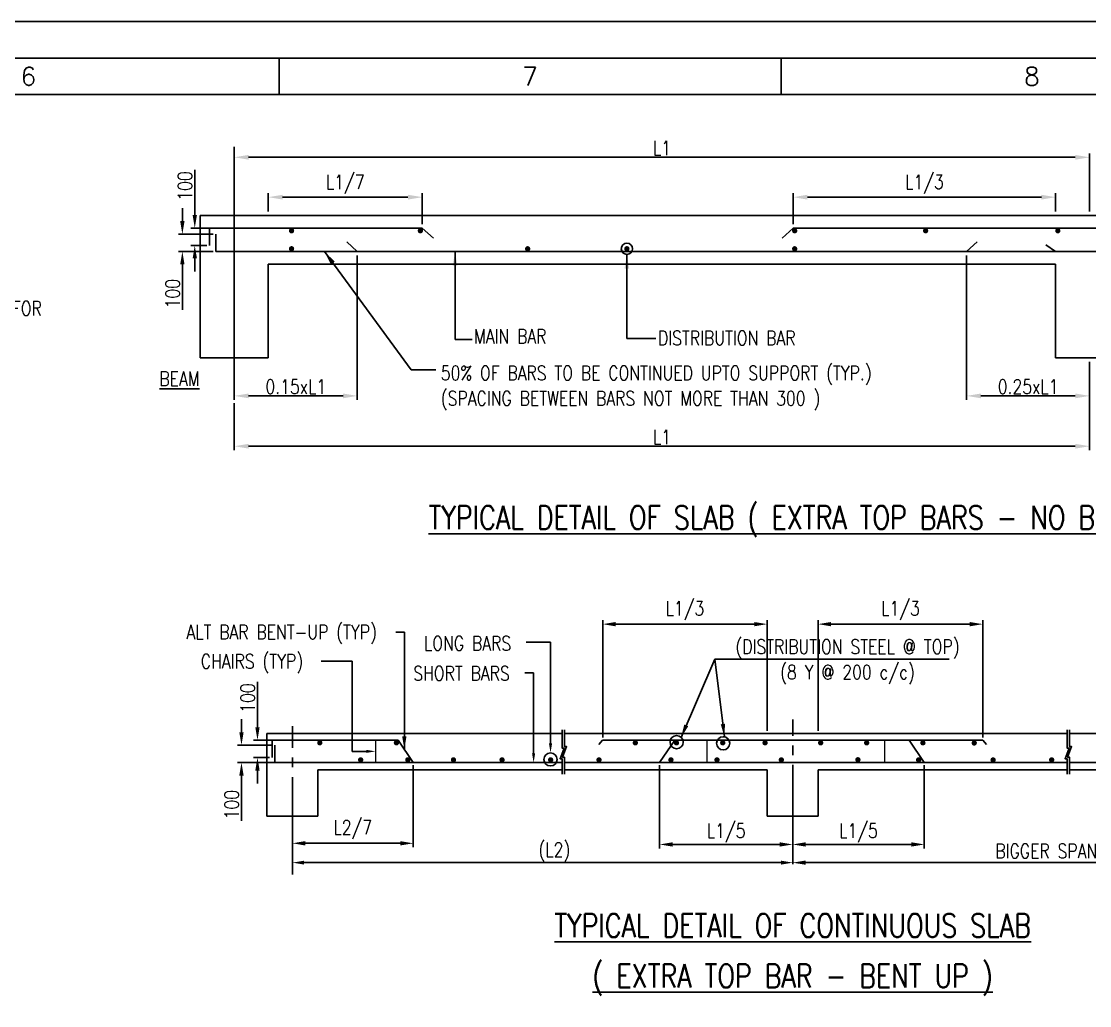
# Model space of a CAD drawing. Extents: x 482149 to 629471, y -388107 to -272741.
# Drawn here: x 565117 to 585690, y -291707 to -272741 of the extents above; entities that cross this region are included whole.
import ezdxf
from ezdxf.enums import TextEntityAlignment as Align

# ---------------------------------------------------------------- set-up
doc = ezdxf.new("R2010")
doc.units = 0
doc.header["$LTSCALE"] = 500
doc.header["$MEASUREMENT"] = 0
doc.linetypes.add('CENTER2', pattern=[1.125, 0.75, -0.125, 0.125, -0.125])
doc.layers.get('DEFPOINTS').update_dxf_attribs({"color": 4})
for name, color, linetype in [('CENTERLINE', 8, 'CENTER2'), ('col & circal', 8, 'CENTER2'), ('DIM', 5, 'Continuous'), ('dimention', 7, 'Continuous'), ('hat', 8, 'Continuous'), ('other', 5, 'Continuous'), ('PNA', 10, 'Continuous'), ('S-CONCRET LINE', 4, 'Continuous'), ('S-REINFORCEMENT', 6, 'Continuous'), ('S-TEXT-1', 4, 'Continuous'), ('S-TITLE', 6, 'Continuous'), ('TXT', 4, 'Continuous')]:
    doc.layers.add(name, color=color, linetype=linetype)
doc.layers.add('LINE', color=253, linetype='Continuous', lineweight=18)
doc.styles.add('ROMANS', font='simplex.shx', dxfattribs={"width": 0.8, "height": 275, "bigfont": 'bigfont.shx'})
doc.styles.add('ROMENT', font='simplex.shx', dxfattribs={"bigfont": 'bigfont.shx'})
doc.dimstyles.new('5', dxfattribs={"dimtxt": 250, "dimasz": 250, "dimexe": 60, "dimexo": 60, "dimgap": 150, "dimtad": 1, "dimdec": 0, "dimlfac": 0.2, "dimzin": 0, "dimdsep": 46, "dimtxsty": 'ROMANS', "dimcen": -250, "dimclrd": 5, "dimclre": 5, "dimclrt": 4, "dimadec": 0, "dimazin": 0, "dimtfac": 1, "dimtdec": 0, "dimtix": 1, "dimtofl": 0, "dimtmove": 2, "dimatfit": 3, "dimfxl": 0, "dimtolj": 1, "dimtzin": 0, "dimarcsym": 0})
doc.dimstyles.new('Copy of INT2TIMES', dxfattribs={"dimtxt": 300, "dimasz": 275, "dimexe": 75, "dimexo": 75, "dimgap": 40, "dimtad": 1, "dimdec": 0, "dimlfac": 0.5, "dimrnd": 5, "dimzin": 0, "dimdsep": 46, "dimtxsty": 'ROMANS', "dimcen": -1, "dimclrd": 5, "dimclre": 5, "dimclrt": 4, "dimadec": 0, "dimazin": 0, "dimtfac": 1, "dimtdec": 0, "dimtix": 1, "dimtofl": 0, "dimtmove": 2, "dimatfit": 3, "dimfxl": 0, "dimtolj": 1, "dimtzin": 0, "dimarcsym": 0})
doc.dimstyles.new('Copy(2) of Standard', dxfattribs={"dimtxt": 300, "dimasz": 250, "dimexe": 75, "dimexo": 50, "dimgap": 50, "dimtad": 1, "dimdec": 0, "dimrnd": 5, "dimzin": 0, "dimdsep": 46, "dimtxsty": 'ROMANS', "dimcen": 0, "dimclrd": 5, "dimclre": 5, "dimclrt": 4, "dimadec": 0, "dimazin": 0, "dimtfac": 1, "dimtdec": 0, "dimtofl": 0, "dimtmove": 0, "dimatfit": 3, "dimfxl": 0, "dimtolj": 1, "dimtzin": 0, "dimarcsym": 0})
doc.dimstyles.new('INT1', dxfattribs={"dimtxt": 250, "dimasz": 250, "dimexe": 150, "dimexo": 60, "dimgap": 75, "dimtad": 1, "dimdec": 0, "dimzin": 0, "dimdsep": 46, "dimtxsty": 'ROMANS', "dimcen": -250, "dimclrd": 5, "dimclre": 5, "dimclrt": 4, "dimadec": 0, "dimazin": 0, "dimtfac": 1, "dimtdec": 0, "dimtix": 1, "dimtofl": 0, "dimtmove": 2, "dimatfit": 3, "dimfxl": 0, "dimtolj": 1, "dimtzin": 0, "dimarcsym": 0})

# ---------------------------------------------------------------- blocks, each defined once
blk = doc.blocks.new('A1')
at = {"flags": 128}
blk.add_lwpolyline([(0, 0), (82779, 0), (82779, 58231), (0, 58231)], close=True, dxfattribs=at)
at = {"layer": 'PNA'}
for p, q in [((41389, 57739), (41389, 57247)), ((48124, 57739), (48124, 57247))]:
    blk.add_line(p, q, dxfattribs=at)
at = {"layer": 'PNA', "color": 1}
for points in [[(984, 492), (82287, 492), (82287, 57739), (984, 57739)], [(1969, 984), (81794, 984), (81794, 57247), (1969, 57247)]]:
    blk.add_lwpolyline(points, close=True, dxfattribs=at)
at = {"layer": 'PNA', "style": 'ROMANS'}
for s, p in [('6', (38023, 57493)), ('7', (44757, 57493)), ('8', (51491, 57493))]:
    blk.add_text(s, height=246, dxfattribs=at).set_placement(p, align=Align.MIDDLE)
blk = doc.blocks.new('*D51')
at = {"layer": 'DEFPOINTS', "color": 0}
for p in [(589681, -288390), (579972, -288982), (589681, -288952)]:
    blk.add_point(p, dxfattribs=at)
at = {"layer": 'DIM', "color": 5, "lineweight": -2}
for p, q in [((589681, -288540), (589681, -289102)), ((579972, -288832), (579972, -288802)), ((580222, -288952), (589431, -288952))]:
    blk.add_line(p, q, dxfattribs=at)
at = {"layer": 'DIM', "color": 5}
for points in [[(580222, -288910), (580222, -288993), (579972, -288952)], [(589431, -288993), (589431, -288910), (589681, -288952)]]:
    blk.add_solid(points, dxfattribs=at)
blk = doc.blocks.new('*D52')
at = {"layer": 'DEFPOINTS', "color": 0}
for p in [(583631, -284356), (580462, -286464), (583631, -286592)]:
    blk.add_point(p, dxfattribs=at)
at = {"layer": 'TXT', "color": 5, "linetype": 'ByBlock', "lineweight": -2}
for p, q in [((580462, -286414), (580462, -284281)), ((583631, -286542), (583631, -284281))]:
    blk.add_line(p, q, dxfattribs=at)
at = {"layer": 'TXT', "color": 5, "lineweight": -2}
blk.add_line((580712, -284356), (583381, -284356), dxfattribs=at)
at = {"layer": 'TXT', "color": 5}
for points in [[(580712, -284315), (580712, -284398), (580462, -284356)], [(583381, -284398), (583381, -284315), (583631, -284356)]]:
    blk.add_solid(points, dxfattribs=at)
at = {"layer": 'TXT', "color": 4, "insert": (582047, -284097), "char_height": 275, "attachment_point": 5, "style": 'ROMANS'}
blk.add_mtext('\\A1;L1/3', dxfattribs=at)
blk = doc.blocks.new('*D53')
at = {"layer": 'DEFPOINTS', "color": 0}
for p in [(582504, -287023), (579972, -288053), (582504, -288601)]:
    blk.add_point(p, dxfattribs=at)
at = {"layer": 'DIM', "color": 5, "lineweight": -2}
for p, q in [((582504, -287073), (582504, -288676)), ((579972, -288103), (579972, -288676)), ((580222, -288601), (582254, -288601))]:
    blk.add_line(p, q, dxfattribs=at)
at = {"layer": 'DIM', "color": 5}
for points in [[(580222, -288559), (580222, -288643), (579972, -288601)], [(582254, -288643), (582254, -288559), (582504, -288601)]]:
    blk.add_solid(points, dxfattribs=at)
at = {"layer": 'DIM', "color": 4, "insert": (581238, -288381), "char_height": 275, "attachment_point": 5, "style": 'ROMANS'}
blk.add_mtext('\\A1;L1/5', dxfattribs=at)
blk = doc.blocks.new('*D54')
at = {"layer": 'DEFPOINTS', "color": 0}
for p in [(577409, -287023), (579972, -288053), (579972, -288601)]:
    blk.add_point(p, dxfattribs=at)
at = {"layer": 'DIM', "color": 5, "lineweight": -2}
for p, q in [((577409, -287073), (577409, -288676)), ((579972, -288103), (579972, -288676)), ((577659, -288601), (579722, -288601))]:
    blk.add_line(p, q, dxfattribs=at)
at = {"layer": 'DIM', "color": 5}
for points in [[(577659, -288559), (577659, -288643), (577409, -288601)], [(579722, -288643), (579722, -288559), (579972, -288601)]]:
    blk.add_solid(points, dxfattribs=at)
at = {"layer": 'DIM', "color": 4, "insert": (578690, -288381), "char_height": 275, "attachment_point": 5, "style": 'ROMANS'}
blk.add_mtext('\\A1;L1/5', dxfattribs=at)
blk = doc.blocks.new('*D55')
at = {"layer": 'DEFPOINTS', "color": 0}
for p in [(572663, -287023), (570336, -288423), (572663, -288579)]:
    blk.add_point(p, dxfattribs=at)
at = {"layer": 'DIM', "color": 5, "lineweight": -2}
for p, q in [((572663, -287073), (572663, -288654)), ((570336, -288473), (570336, -288654)), ((570586, -288579), (572413, -288579))]:
    blk.add_line(p, q, dxfattribs=at)
at = {"layer": 'DIM', "color": 5}
for points in [[(570586, -288537), (570586, -288621), (570336, -288579)], [(572413, -288621), (572413, -288537), (572663, -288579)]]:
    blk.add_solid(points, dxfattribs=at)
at = {"layer": 'DIM', "color": 4, "insert": (571499, -288319), "char_height": 275, "attachment_point": 5, "style": 'ROMANS'}
blk.add_mtext('\\A1;L2/7', dxfattribs=at)
blk = doc.blocks.new('*D56')
at = {"layer": 'DEFPOINTS', "color": 0}
for p in [(576312, -284356), (576312, -286592), (579480, -286464)]:
    blk.add_point(p, dxfattribs=at)
at = {"layer": 'TXT', "color": 5, "linetype": 'ByBlock', "lineweight": -2}
for p, q in [((576312, -286542), (576312, -284281)), ((579480, -286414), (579480, -284281))]:
    blk.add_line(p, q, dxfattribs=at)
at = {"layer": 'TXT', "color": 5, "lineweight": -2}
blk.add_line((579230, -284356), (576562, -284356), dxfattribs=at)
at = {"layer": 'TXT', "color": 5}
for points in [[(576562, -284315), (576562, -284398), (576312, -284356)], [(579230, -284398), (579230, -284315), (579480, -284356)]]:
    blk.add_solid(points, dxfattribs=at)
at = {"layer": 'TXT', "color": 4, "insert": (577896, -284097), "char_height": 275, "attachment_point": 5, "style": 'ROMANS'}
blk.add_mtext('\\A1;L1/3', dxfattribs=at)
blk = doc.blocks.new('*D60')
at = {"layer": 'DEFPOINTS', "color": 0}
for p in [(569664, -286592), (569991, -286592), (569946, -286927)]:
    blk.add_point(p, dxfattribs=at)
at = {"layer": 'TXT', "color": 5, "linetype": 'ByBlock', "lineweight": -2}
for p, q in [((569664, -286342), (569664, -285468)), ((569941, -286592), (569589, -286592)), ((569896, -286927), (569589, -286927)), ((569664, -287177), (569664, -287427))]:
    blk.add_line(p, q, dxfattribs=at)
at = {"layer": 'TXT', "color": 5}
for points in [[(569622, -286342), (569705, -286342), (569664, -286592)], [(569705, -287177), (569622, -287177), (569664, -286927)]]:
    blk.add_solid(points, dxfattribs=at)
at = {"layer": 'TXT', "color": 4, "insert": (569476, -285780), "char_height": 275, "attachment_point": 5, "rotation": 90, "style": 'ROMANS'}
blk.add_mtext('\\A1;100', dxfattribs=at)
blk = doc.blocks.new('*D61')
at = {"layer": 'DEFPOINTS', "color": 0}
for p in [(569998, -286688), (569356, -287023), (570043, -287023)]:
    blk.add_point(p, dxfattribs=at)
at = {"layer": 'DIM', "color": 5, "lineweight": -2}
for p, q in [((569356, -286438), (569356, -286188)), ((569948, -286688), (569281, -286688)), ((569993, -287023), (569281, -287023)), ((569356, -287273), (569356, -288147))]:
    blk.add_line(p, q, dxfattribs=at)
at = {"layer": 'DIM', "color": 5}
for points in [[(569314, -286438), (569397, -286438), (569356, -286688)], [(569397, -287273), (569314, -287273), (569356, -287023)]]:
    blk.add_solid(points, dxfattribs=at)
at = {"layer": 'DIM', "color": 4, "insert": (569168, -287835), "char_height": 275, "attachment_point": 5, "rotation": 90, "style": 'ROMANS'}
blk.add_mtext('\\A1;100', dxfattribs=at)
blk = doc.blocks.new('*D126')
at = {"layer": 'DEFPOINTS', "color": 0}
for p in [(569872, -276129), (569872, -276483), (572836, -276725)]:
    blk.add_point(p, dxfattribs=at)
at = {"layer": 'DIM', "color": 5, "lineweight": -2, "ltscale": 2}
for p, q in [((569872, -276408), (569872, -276054)), ((572836, -276650), (572836, -276054)), ((572561, -276129), (570147, -276129))]:
    blk.add_line(p, q, dxfattribs=at)
at = {"layer": 'DIM', "color": 5}
for points in [[(570147, -276083), (570147, -276175), (569872, -276129)], [(572561, -276175), (572561, -276083), (572836, -276129)]]:
    blk.add_solid(points, dxfattribs=at)
at = {"layer": 'DIM', "color": 4, "insert": (571354, -275880), "char_height": 275, "attachment_point": 5, "style": 'ROMANS'}
blk.add_mtext('\\A1;L1/7', dxfattribs=at)
blk = doc.blocks.new('*D127')
at = {"layer": 'DEFPOINTS', "color": 0}
for p in [(585036, -276129), (585036, -276483), (579981, -276725)]:
    blk.add_point(p, dxfattribs=at)
at = {"layer": 'DIM', "color": 5, "lineweight": -2, "ltscale": 2}
for p, q in [((579981, -276650), (579981, -276054)), ((585036, -276408), (585036, -276054)), ((580256, -276129), (584761, -276129))]:
    blk.add_line(p, q, dxfattribs=at)
at = {"layer": 'DIM', "color": 5}
for points in [[(580256, -276083), (580256, -276175), (579981, -276129)], [(584761, -276175), (584761, -276083), (585036, -276129)]]:
    blk.add_solid(points, dxfattribs=at)
at = {"layer": 'DIM', "color": 4, "insert": (582509, -275880), "char_height": 275, "attachment_point": 5, "style": 'ROMANS'}
blk.add_mtext('\\A1;L1/3', dxfattribs=at)
blk = doc.blocks.new('*D130')
at = {"layer": 'DEFPOINTS', "color": 0}
for p in [(585690, -275361), (569217, -276483), (585690, -276483)]:
    blk.add_point(p, dxfattribs=at)
at = {"layer": 'DIM', "color": 5, "lineweight": -2, "ltscale": 2}
for p, q in [((569217, -276408), (569217, -275286)), ((569492, -275361), (585415, -275361)), ((585690, -276408), (585690, -275286))]:
    blk.add_line(p, q, dxfattribs=at)
at = {"layer": 'DIM', "color": 5}
for points in [[(569492, -275315), (569492, -275406), (569217, -275361)], [(585415, -275406), (585415, -275315), (585690, -275361)]]:
    blk.add_solid(points, dxfattribs=at)
at = {"layer": 'DIM', "color": 4, "insert": (577454, -275183), "char_height": 275, "attachment_point": 5, "style": 'ROMANS'}
blk.add_mtext('\\A1;L1', dxfattribs=at)
blk = doc.blocks.new('*D159')
at = {"layer": 'DEFPOINTS', "color": 0}
for p in [(571586, -277176), (569217, -279224), (571586, -279958)]:
    blk.add_point(p, dxfattribs=at)
at = {"layer": 'DIM', "color": 5, "lineweight": -2, "ltscale": 2}
for p, q in [((571586, -277251), (571586, -280033)), ((569217, -279299), (569217, -280033)), ((569492, -279958), (571311, -279958))]:
    blk.add_line(p, q, dxfattribs=at)
at = {"layer": 'DIM', "color": 5}
for points in [[(569492, -279912), (569492, -280004), (569217, -279958)], [(571311, -280004), (571311, -279912), (571586, -279958)]]:
    blk.add_solid(points, dxfattribs=at)
at = {"layer": 'DIM', "color": 4, "insert": (570402, -279780), "char_height": 275, "attachment_point": 5, "style": 'ROMANS'}
blk.add_mtext('\\A1;0.15xL1', dxfattribs=at)
blk = doc.blocks.new('*D160')
at = {"layer": 'DEFPOINTS', "color": 0}
for p in [(583321, -277176), (585690, -279224), (583321, -279958)]:
    blk.add_point(p, dxfattribs=at)
at = {"layer": 'DIM', "color": 5, "lineweight": -2, "ltscale": 2}
for p, q in [((583321, -277251), (583321, -280033)), ((585690, -279299), (585690, -280033)), ((585415, -279958), (583596, -279958))]:
    blk.add_line(p, q, dxfattribs=at)
at = {"layer": 'DIM', "color": 5}
for points in [[(583596, -279912), (583596, -280004), (583321, -279958)], [(585415, -280004), (585415, -279912), (585690, -279958)]]:
    blk.add_solid(points, dxfattribs=at)
at = {"layer": 'DIM', "color": 4, "insert": (584506, -279780), "char_height": 275, "attachment_point": 5, "style": 'ROMANS'}
blk.add_mtext('\\A1;0.25xL1', dxfattribs=at)
blk = doc.blocks.new('*D161')
at = {"layer": 'DEFPOINTS', "color": 0}
for p in [(585690, -279224), (569217, -280021), (585690, -280928)]:
    blk.add_point(p, dxfattribs=at)
at = {"layer": 'DIM', "color": 5, "lineweight": -2, "ltscale": 2}
for p, q in [((585690, -279299), (585690, -281003)), ((569217, -280096), (569217, -281003)), ((569492, -280928), (585415, -280928))]:
    blk.add_line(p, q, dxfattribs=at)
at = {"layer": 'DIM', "color": 5}
for points in [[(569492, -280882), (569492, -280974), (569217, -280928)], [(585415, -280974), (585415, -280882), (585690, -280928)]]:
    blk.add_solid(points, dxfattribs=at)
at = {"layer": 'DIM', "color": 4, "insert": (577454, -280751), "char_height": 275, "attachment_point": 5, "style": 'ROMANS'}
blk.add_mtext('\\A1;L1', dxfattribs=at)
blk = doc.blocks.new('*D211')
at = {"layer": 'DEFPOINTS', "color": 0}
for p in [(568456, -276725), (568784, -276725), (568739, -277060)]:
    blk.add_point(p, dxfattribs=at)
at = {"layer": 'TXT', "color": 5, "linetype": 'ByBlock', "lineweight": -2}
for p, q in [((568456, -276475), (568456, -275601)), ((568734, -276725), (568381, -276725)), ((568689, -277060), (568381, -277060)), ((568456, -277310), (568456, -277560))]:
    blk.add_line(p, q, dxfattribs=at)
at = {"layer": 'TXT', "color": 5}
for points in [[(568415, -276475), (568498, -276475), (568456, -276725)], [(568498, -277310), (568415, -277310), (568456, -277060)]]:
    blk.add_solid(points, dxfattribs=at)
at = {"layer": 'TXT', "color": 4, "insert": (568269, -275913), "char_height": 275, "attachment_point": 5, "rotation": 90, "style": 'ROMANS'}
blk.add_mtext('\\A1;100', dxfattribs=at)
blk = doc.blocks.new('*D212')
at = {"layer": 'DEFPOINTS', "color": 0}
for p in [(568861, -276841), (568217, -277176), (568861, -277176)]:
    blk.add_point(p, dxfattribs=at)
at = {"layer": 'DIM', "color": 5, "lineweight": -2}
for p, q in [((568217, -276591), (568217, -276341)), ((568811, -276841), (568142, -276841)), ((568811, -277176), (568142, -277176)), ((568217, -277426), (568217, -278300))]:
    blk.add_line(p, q, dxfattribs=at)
at = {"layer": 'DIM', "color": 5}
for points in [[(568175, -276591), (568259, -276591), (568217, -276841)], [(568259, -277426), (568175, -277426), (568217, -277176)]]:
    blk.add_solid(points, dxfattribs=at)
at = {"layer": 'DIM', "color": 4, "insert": (568029, -277988), "char_height": 275, "attachment_point": 5, "rotation": 90, "style": 'ROMANS'}
blk.add_mtext('\\A1;100', dxfattribs=at)

msp = doc.modelspace()

# ---------------------------------------------------------------- linework, layer by layer
at = {"layer": 'CENTERLINE', "ltscale": 3}
for p, q in [((570335.602, -288426.653), (570335.602, -286321.93)), ((579971.615, -288193.728), (579971.615, -286196.446))]:
    msp.add_line(p, q, dxfattribs=at)
at = {"layer": 'col & circal', "linetype": 'CENTER2', "ltscale": 50}
msp.add_line((569217.167, -280020.81), (569217.167, -275158.78), dxfattribs=at)
at = {"layer": 'DIM', "color": 5}
for p, q in [((575307.459, -284702.014), (574837.289, -284702.014)), ((571484.954, -285068.09), (570891.851, -285068.09)), ((574982.08, -285294.651), (574814.522, -285294.651)), ((571758.456, -286807.605), (571484.954, -286807.605))]:
    msp.add_line(p, q, dxfattribs=at)
at = {"layer": 'DIM'}
for p, q in [((575307.459, -286655.681), (575307.459, -284702.014)), ((571484.954, -286807.605), (571484.954, -285068.09)), ((574982.08, -286843.048), (574982.08, -285294.651)), ((579971.615, -288441.305), (579971.615, -288981.655)), ((570561.53, -288951.57), (579745.687, -288951.57))]:
    msp.add_line(p, q, dxfattribs=at)
at = {"layer": 'DIM', "color": 8}
for points in [[(575529.735, -286390.305), (575529.735, -286743.393), (575570.406, -286743.393), (575490.714, -286949.081), (575529.735, -286949.081), (575529.735, -287246.305)], [(575576.235, -286390.256), (575576.235, -286713.893), (575616.906, -286713.893), (575537.214, -286919.581), (575576.235, -286919.581), (575576.235, -287246.073)], [(585256.735, -286390.305), (585256.735, -286743.393), (585297.406, -286743.393), (585217.714, -286949.081), (585256.735, -286949.081), (585256.735, -287246.305)], [(585303.235, -286390.256), (585303.235, -286713.893), (585343.906, -286713.893), (585264.214, -286919.581), (585303.235, -286919.581), (585303.235, -287246.073)]]:
    msp.add_lwpolyline(points, dxfattribs=at)
at = {"layer": 'DIM'}
msp.add_solid([(579745.687, -288913.908), (579745.687, -288989.217), (579971.615, -288951.57)], dxfattribs=at)
at = {"layer": 'dimention', "color": 5, "linetype": 'ByBlock'}
msp.add_line((570335.602, -288426.653), (570335.602, -289177.486), dxfattribs=at)
at = {"layer": 'dimention', "color": 5}
for points in [[(575277.413, -286655.681), (575337.494, -286655.681), (575307.459, -286835.94)], [(574952.036, -286845.534), (575012.126, -286845.534), (574982.08, -287025.802)]]:
    msp.add_solid(points, dxfattribs=at)
at = {"layer": 'dimention', "color": 5, "linetype": 'ByBlock'}
msp.add_solid([(570561.53, -288913.908), (570561.53, -288989.217), (570335.602, -288951.57)], dxfattribs=at)
at = {"layer": 'hat'}
for centre, radius in [((576778.192, -277123.189), 107.407), ((577736.278, -286629.314), 126.431), ((578633.191, -286652.7), 126.431), ((575307.459, -286962.377), 126.431)]:
    msp.add_circle(centre, radius, dxfattribs=at)
at = {"layer": 'LINE'}
for p, q in [((571938.714, -286591.907), (571938.714, -287023.316)), ((578315.737, -286591.907), (578315.737, -287023.316)), ((581741.454, -286591.907), (581741.454, -287023.316))]:
    msp.add_line(p, q, dxfattribs=at)
at = {"layer": 'other'}
msp.add_solid([(571758.456, -286777.573), (571758.456, -286837.652), (571938.714, -286807.605)], dxfattribs=at)
at = {"layer": 'S-CONCRET LINE', "color": 130}
for p, q in [((568562.785, -276483.392), (592447.308, -276483.392)), ((568562.785, -276483.392), (568562.785, -279223.585)), ((569871.548, -277417.028), (585036.091, -277417.028)), ((569871.548, -279223.585), (569871.548, -277417.028)), ((585036.091, -279223.585), (585036.091, -277417.028)), ((568562.785, -279223.585), (569871.548, -279223.585)), ((586344.854, -279223.585), (585036.091, -279223.585)), ((569844.346, -286463.606), (575529.735, -286463.606)), ((569844.346, -286463.606), (569844.346, -288053.25)), ((575576.235, -286463.606), (585256.735, -286463.606)), ((585303.235, -286463.606), (592327.986, -286463.606)), ((570826.849, -288053.25), (570826.849, -287164.921)), ((575529.735, -287164.921), (570826.849, -287164.921)), ((579479.943, -287164.921), (575576.235, -287164.921)), ((579479.943, -287164.921), (579479.943, -288053.25)), ((585256.735, -287164.921), (580462.446, -287164.921)), ((580462.446, -288053.25), (580462.446, -287164.921)), ((589188.284, -287164.921), (585303.235, -287164.921)), ((569844.346, -288053.25), (570826.849, -288053.25)), ((579479.943, -288053.25), (580462.446, -288053.25))]:
    msp.add_line(p, q, dxfattribs=at)
at = {"layer": 'S-REINFORCEMENT', "linetype": 'ByBlock', "ltscale": 6}
for p, q in [((568738.584, -276724.637), (568738.584, -277059.527)), ((568738.584, -276724.637), (572836.208, -276724.637)), ((568860.95, -277175.784), (568860.95, -276840.893)), ((572836.208, -276724.637), (573050.957, -276921.336)), ((571386.099, -276992.506), (571586.195, -277175.784)), ((583521.54, -276992.506), (583321.444, -277175.784)), ((585036.091, -277175.784), (584846.129, -277044.995)), ((568860.95, -277175.784), (592447.308, -277175.784))]:
    msp.add_line(p, q, dxfattribs=at)
at = {"layer": 'S-REINFORCEMENT'}
for p, q in [((569945.955, -286591.907), (572372.076, -286591.907)), ((569945.955, -286591.907), (569945.955, -286926.797)), ((572372.076, -286591.907), (572662.781, -287023.316)), ((576311.816, -286591.907), (576235.73, -286673.431)), ((576311.816, -286591.907), (583630.757, -286591.907)), ((577699.456, -286591.907), (577408.76, -287023.316)), ((582213.448, -286591.907), (582504.154, -287023.316)), ((583630.757, -286591.907), (583706.842, -286673.431)), ((569998.242, -286688.42), (569998.242, -287023.316)), ((569998.242, -287023.316), (575529.735, -287023.316)), ((575576.235, -287023.316), (585256.735, -287023.316)), ((585303.235, -287023.316), (590088.345, -287023.316))]:
    msp.add_line(p, q, dxfattribs=at)
at = {"layer": 'S-REINFORCEMENT', "const_width": 50.698, "elevation": 0}
for points in [[(570294.67, -276776.376, 1), (570345.361, -276776.376, 1)], [(572776.015, -276776.376, 1), (572826.707, -276776.376, 1)], [(579984.847, -276776.376, 1), (580035.539, -276776.376, 1)], [(582505.973, -276776.376, 1), (582556.665, -276776.376, 1)], [(585052.298, -276776.376, 1), (585102.99, -276776.376, 1)], [(570294.67, -277123.189, 1), (570345.361, -277123.189, 1)], [(574842.19, -277123.189, 1), (574892.881, -277123.189, 1)], [(576752.846, -277123.189, 1), (576803.538, -277123.189, 1)], [(579984.847, -277123.189, 1), (580035.539, -277123.189, 1)]]:
    msp.add_lwpolyline(points, format="xyb", close=True, dxfattribs=at)
at = {"layer": 'S-REINFORCEMENT', "linetype": 'ByBlock', "ltscale": 6, "elevation": 0}
msp.add_lwpolyline([(579766.495, -276921.336), (579981.243, -276724.637), (591399.702, -276724.637), (591614.451, -276921.336)], dxfattribs=at)
at = {"layer": 'S-REINFORCEMENT', "const_width": 50.698}
for points in [[(570838.778, -286642.722, 1), (570889.47, -286642.722, 1)], [(572314.623, -286642.816, 1), (572365.314, -286642.816, 1)], [(576916.143, -286643.444, 1), (576966.834, -286643.444, 1)], [(577708.205, -286643.617, 1), (577758.905, -286643.617, 1)], [(578599.355, -286643.117, 1), (578650.047, -286643.117, 1)], [(579414.769, -286643.117, 1), (579465.46, -286643.117, 1)], [(580535.374, -286643.117, -1), (580484.682, -286643.117, -1)], [(581422.024, -286643.617, -1), (581371.324, -286643.617, -1)], [(582504.524, -286643.617, -1), (582453.824, -286643.617, -1)], [(583442.911, -286646.117, 1), (583493.603, -286646.117, 1)], [(571626.266, -286971.434, 1), (571676.958, -286971.434, 1)], [(572584.254, -286971.434, -1), (572533.551, -286971.434, -1)], [(573464.298, -286971.434, -1), (573413.594, -286971.434, -1)], [(574399.574, -286971.434, -1), (574348.871, -286971.434, -1)], [(575334.85, -286971.434, -1), (575284.147, -286971.434, -1)], [(576215.881, -286971.434, 1), (576266.573, -286971.434, 1)], [(577601.508, -286971.434, 1), (577652.2, -286971.434, 1)], [(578488.653, -286971.434, 1), (578539.354, -286971.434, 1)], [(579727.623, -286971.434, 1), (579778.315, -286971.434, 1)], [(581202.364, -286968.948, 1), (581253.055, -286968.948, 1)], [(582371.785, -286972.436, 1), (582422.477, -286972.436, 1)], [(583806.295, -286972.436, 1), (583856.986, -286972.436, 1)], [(584934.284, -286972.436, 1), (584984.975, -286972.436, 1)]]:
    msp.add_lwpolyline(points, format="xyb", close=True, dxfattribs=at)

# ---------------------------------------------------------------- block references
at = {"xscale": 1.434849416022188, "yscale": 1.434849416022188, "zscale": 1.434849416022188}
msp.add_blockref('A1', (510695.778, -356294.5), dxfattribs=at)

# ---------------------------------------------------------------- texts
at = {"layer": 'S-TEXT-1', "style": 'ROMENT', "width": 0.8}
for s, p in [('TOP EXTRA BARS FOR', (562285.194, -278410.609)), ('MAIN BAR', (573833.303, -278945.829)), ('%%UBEAM', (567774.208, -279764.794))]:
    msp.add_text(s, height=275, dxfattribs=at).set_placement(p)
at = {"layer": 'S-TEXT-1', "linetype": 'ByBlock', "style": 'ROMANS', "width": 0.8}
for s, p in [('DISTRIBUTION BAR', (577376.99, -278981.66)), ('50%%% OF BARS TO BE CONTINUED UPTO SUPPORT (TYP.)', (573194.87, -279654.603)), ('(SPACING BETWEEN BARS NOT MORE THAN 300 )', (573194.87, -280142.636))]:
    msp.add_text(s, height=275, dxfattribs=at).set_placement(p)
for s, p in [('ALT BAR BENT-UP (TYP)', (570128.664, -284528.986)), ('(DISTRIBUTION STEEL @ TOP)', (581026.239, -284809.027)), ('(8 Y @ 200 c/c)', (581026.239, -285300.753)), (' (L2)', (575305.964, -288722.977)), ('BIGGER SPAN (L1)', (585237.464, -288747.19))]:
    msp.add_text(s, height=275, dxfattribs=at).set_placement(p, align=Align.MIDDLE)
for s, p in [('LONG BARS', (572870.919, -284725.746)), ('CHAIRS (TYP)', (568571.945, -285071.86)), ('SHORT BARS', (572664.435, -285303.023))]:
    msp.add_text(s, height=275, dxfattribs=at).set_placement(p, align=Align.MIDDLE_LEFT)
at = {"layer": 'S-TITLE', "style": 'ROMANS', "width": 0.8}
for s, p in [('%%UTYPICAL DETAIL OF SLAB ( EXTRA TOP BARS - NO BENT UP )', (580505.046, -282300.515)), ('%%UTYPICAL DETAIL OF CONTINUOUS SLAB', (579971.615, -290163.052)), ('%%U( EXTRA TOP BAR - BENT UP )', (579971.615, -291134.786))]:
    msp.add_text(s, height=450, dxfattribs=at).set_placement(p, align=Align.MIDDLE_CENTER)

# ---------------------------------------------------------------- dimensions: what is measured, and where the dimension line sits
at = {"layer": 'DIM', "ltscale": 2}
for base, p1, p2, text, picture, middle in [((585690.473, -275360.662), (569217.167, -276483.392), (585690.473, -276483.392), 'L1', '*D130', (577453.82, -275183.162)), ((569871.548, -276129.112), (572836.208, -276724.637), (569871.548, -276483.392), 'L1/7', '*D126', (571353.878, -275879.588)), ((571586.195, -279957.78), (569217.167, -279223.585), (571586.195, -277175.784), '0.15xL1', '*D159', (570401.681, -279780.28)), ((585690.473, -280928.28), (569217.167, -280020.81), (585690.473, -279223.585), 'L1', '*D161', (577453.82, -280750.78))]:
    dim = msp.add_linear_dim(base=base, p1=p1, p2=p2, text=text, dimstyle='Copy of INT2TIMES', dxfattribs=at)
    dim.commit()
    dim.dimension.update_dxf_attribs({"geometry": picture, "text_midpoint": middle})
for base, p1, p2, text, picture, middle in [((585036.091, -276129.112), (579981.243, -276724.637), (585036.091, -276483.392), 'L1/3', '*D127', (582508.667, -275879.588)), ((583321.444, -279957.78), (585690.473, -279223.585), (583321.444, -277175.784), '0.25xL1', '*D160', (584505.958, -279780.28))]:
    dim = msp.add_linear_dim(base=base, p1=p1, p2=p2, angle=180, text=text, dimstyle='Copy of INT2TIMES', dxfattribs=at)
    dim.commit()
    dim.dimension.update_dxf_attribs({"geometry": picture, "text_midpoint": middle})
at = {"layer": 'DIM'}
for base, p1, p2, picture, middle in [((568216.857, -277175.784), (568860.95, -276840.893), (568860.95, -277175.784), '*D212', (568029.357, -277987.689)), ((569355.757, -287023.31), (569998.242, -286688.42), (570043.307, -287023.31), '*D61', (569168.257, -287835.215))]:
    dim = msp.add_linear_dim(base=base, p1=p1, p2=p2, angle=90, text='100', dimstyle='Copy(2) of Standard', dxfattribs=at)
    dim.commit()
    dim.dimension.update_dxf_attribs({"geometry": picture, "text_midpoint": middle})
for base, p1, p2, text, dimstyle, override, picture, middle in [((572662.781, -288579.013), (570335.602, -288422.936), (572662.781, -287023.316), 'L2/7', 'Copy(2) of Standard', {"dimfxl": 60}, '*D55', (571499.192, -288319.489)), ((579971.615, -288600.955), (577408.76, -287023.316), (579971.615, -288053.25), 'L1/5', 'Copy(2) of Standard', {"dimgap": 10, "dimfxl": 60}, '*D54', (578690.187, -288381.431)), ((582504.154, -288600.955), (579971.615, -288053.25), (582504.154, -287023.316), 'L1/5', 'Copy(2) of Standard', {"dimgap": 10, "dimfxl": 60}, '*D53', (581237.884, -288381.431)), ((589681.293, -288951.57), (579971.615, -288981.655), (589681.293, -288390.228), ' ', 'INT1', {"dimexo": 150, "dimlfac": 0.25}, '*D51', (584826.454, -288951.57))]:
    dim = msp.add_linear_dim(base=base, p1=p1, p2=p2, text=text, dimstyle=dimstyle, override=override, dxfattribs=at)
    dim.commit()
    dim.dimension.update_dxf_attribs({"geometry": picture, "text_midpoint": middle})
at = {"layer": 'TXT', "linetype": 'ByBlock'}
for base, p1, p2, picture, middle in [((568456.267, -276724.637), (568738.584, -277059.527), (568783.649, -276724.637), '*D211', (568268.767, -275912.732)), ((569663.638, -286591.907), (569945.955, -286926.797), (569991.019, -286591.907), '*D60', (569476.138, -285780.002))]:
    dim = msp.add_linear_dim(base=base, p1=p1, p2=p2, angle=90, text='100', dimstyle='Copy(2) of Standard', dxfattribs=at)
    dim.commit()
    dim.dimension.update_dxf_attribs({"geometry": picture, "text_midpoint": middle})
for base, p1, p2, picture, middle in [((576311.816, -284356.28), (579479.943, -286463.606), (576311.816, -286591.907), '*D56', (577895.88, -284096.756)), ((583630.757, -284356.28), (580462.446, -286463.606), (583630.757, -286591.907), '*D52', (582046.602, -284096.756))]:
    dim = msp.add_linear_dim(base=base, p1=p1, p2=p2, text='L1/3', dimstyle='Copy(2) of Standard', override={"dimfxl": 60}, dxfattribs=at)
    dim.commit()
    dim.dimension.update_dxf_attribs({"geometry": picture, "text_midpoint": middle})

# ---------------------------------------------------------------- leaders
at = {"layer": 'DIM', "ltscale": 2}
for points in [[(570952.291, -277175.784), (572624.501, -279456.517), (573098.682, -279456.517)], [(573469.27, -277175.784), (573469.27, -278871.111), (573798.109, -278871.111)], [(576778.192, -277230.596), (576778.192, -278850.089), (577338.889, -278850.089)]]:
    msp.add_leader(points, dimstyle='Copy of INT2TIMES', dxfattribs=at)
at = {"layer": 'DIM'}
msp.add_leader([(572492.275, -286770.282), (572492.275, -284513.532), (572325.757, -284513.532)], dimstyle='Copy(2) of Standard', override={"dimgap": 10, "dimtad": 0, "dimfxl": 60}, dxfattribs=at)
at = {"layer": 'DIM', "color": 5}
for points in [[(577822.915, -286537.232), (578472.838, -285028.881), (582987.328, -285028.881)], [(578657.599, -286528.647), (578472.838, -285028.881)]]:
    msp.add_leader(points, dimstyle='5', dxfattribs=at)

doc.saveas('drawing.dxf')
